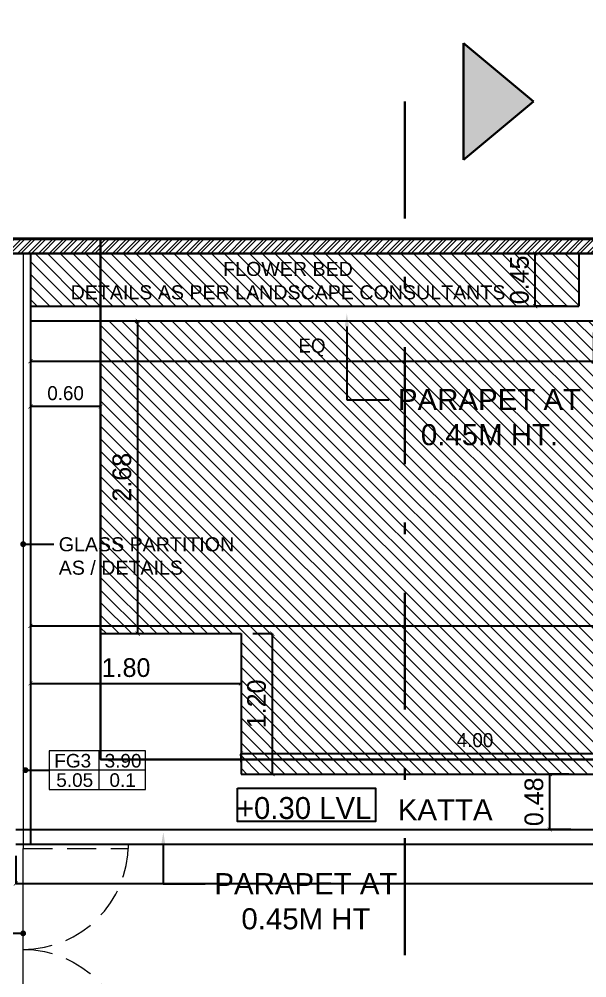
# Model space of a CAD drawing. Header units: metres. Extents: x 494 to 1845, y -666 to 1061.
# Drawn here: x 1502.81 to 1507.67, y 276.76 to 284.95 of the extents above; entities that cross this region are included whole.
import ezdxf
from ezdxf import colors
from ezdxf.entities.mleader import LeaderData, LeaderLine
from ezdxf.math import Vec2, Vec3

# ---------------------------------------------------------------- set-up
doc = ezdxf.new("R2010")
doc.units = ezdxf.units.M
doc.header["$MEASUREMENT"] = 0
for name, pattern in [('1', [0]), ('141011 - Typical Flr Plans -1 - 1.5 & 1-2 BHK_ Kolshet Namrata1$0$HIDDEN', [0.375, 0.25, -0.125]), ('DASHDOTX2', [2, 1, -0.5, 0, -0.5])]:
    doc.linetypes.add(name, pattern=pattern)
doc.layers.get('Defpoints').update_dxf_attribs({"color": 12})
for name, color, linetype, lineweight in [('A-Wall Hatch', 8, 'Continuous', 9), ('ARCHITECTURAL COMMENTS', 2, 'Continuous', 30), ('DIMENSION', 8, 'Continuous', 5), ('VDA-DOOR', 23, 'Continuous', 5), ('VDA-DW TAGS', 4, 'Continuous', 9), ('VDA-HATCH', 8, 'Continuous', 9), ('VDA-WALL', 250, 'Continuous', 25), ('VDA-WINDOW', 5, 'Continuous', 9)]:
    doc.layers.add(name, color=color, linetype=linetype, lineweight=lineweight)
for name, color, linetype in [('PLOT - SURVEY', 1, '1'), ('VDA DIMENSION', 8, 'Continuous'), ('VDA-TEXT', 250, '1'), ('VDA-WALL BELOW', 8, 'Continuous'), ('VDA_ROOF', 250, 'Continuous')]:
    doc.layers.add(name, color=color, linetype=linetype)
doc.styles.add('arial', font='arial.ttf', dxfattribs={"height": 0.3})
doc.styles.add('RS', font='GOTHIC.TTF')
doc.styles.get("Standard").update_dxf_attribs({"font": 'arial.ttf'})
doc.dimstyles.new('SMALL-1', dxfattribs={"dimtxt": 0.16, "dimasz": 0.035, "dimexe": 0, "dimexo": 0.1, "dimgap": 0.05, "dimtad": 1, "dimzin": 0, "dimdsep": 46, "dimtxsty": 'RS', "dimblk": 'DOT', "dimcen": 2.5, "dimclrd": 256, "dimclre": 256, "dimclrt": 5, "dimadec": 0, "dimazin": 0, "dimtfac": 1, "dimtdec": 3, "dimtofl": 0, "dimtmove": 0, "dimatfit": 3, "dimfxl": 0, "dimtolj": 1, "dimtzin": 0, "dimarcsym": 0})

# ---------------------------------------------------------------- blocks, each defined once
blk = doc.blocks.new('zw$ADB1')
at = {"linetype": 'DASHDOTX2', "lineweight": 30}
blk.add_hatch(color=1, dxfattribs=at).paths.add_polyline_path([(0, 0), (0.5, 0.6), (1, 0)])
at = {"color": 1, "linetype": 'DASHDOTX2', "lineweight": 30}
for p, q in [((0, 0), (0.5, 0.6)), ((1, 0), (0.5, 0.6)), ((0, 0), (1, 0))]:
    blk.add_line(p, q, dxfattribs=at)
blk = doc.blocks.new('SADFASDFS')
at = {"color": 1, "linetype": 'DASHDOTX2', "lineweight": 30}
blk.add_line((20.9725, 10.1631), (20.9725, -5.3369), dxfattribs=at)
at = {"color": 1, "linetype": 'DASHDOTX2', "lineweight": 30, "rotation": 270}
blk.add_blockref('zw$ADB1', (21.4725, 10.6631), dxfattribs=at)
blk = doc.blocks.new('afasfdas')
at = {"layer": 'VDA-DOOR', "color": 5, "linetype": '141011 - Typical Flr Plans -1 - 1.5 & 1-2 BHK_ Kolshet Namrata1$0$HIDDEN'}
for p, q in [((-0.038, -0.0007), (-0.038, -0.9)), ((0, -0.0007), (-0.038, -0.0007)), ((0, -0.9), (0, -0.0007)), ((-0.038, -0.9), (0, -0.9))]:
    blk.add_line(p, q, dxfattribs=at)
blk.add_arc((0, 0), 0.9, 180.04247, 270, dxfattribs=at)
blk = doc.blocks.new('_ArchTick')
at = {"color": 0, "linetype": 'ByBlock', "const_width": 0.15}
blk.add_lwpolyline([(-0.5, -0.5), (0.5, 0.5)], dxfattribs=at)
blk = doc.blocks.new('*D89')
at = {"layer": 'Defpoints', "color": 0}
for p in [(1502.7853, 277.8997), (1516.6603, 277.8997), (1516.6603, 277.5637)]:
    blk.add_point(p, dxfattribs=at)
at = {"layer": 'VDA DIMENSION', "lineweight": -2}
for p, q in [((1502.7853, 277.7997), (1502.7853, 277.5637)), ((1516.6603, 277.7997), (1516.6603, 277.5637)), ((1502.7853, 277.5637), (1516.6603, 277.5637))]:
    blk.add_line(p, q, dxfattribs=at)
at = {"layer": 'VDA DIMENSION', "lineweight": -2, "xscale": 0.035, "yscale": 0.035, "zscale": 0.035, "rotation": 180}
blk.add_blockref('_ArchTick', (1502.7853, 277.5637), dxfattribs=at)
at = {"layer": 'VDA DIMENSION', "lineweight": -2, "xscale": 0.035, "yscale": 0.035, "zscale": 0.035}
blk.add_blockref('_ArchTick', (1516.6603, 277.5637), dxfattribs=at)
at = {"layer": 'VDA DIMENSION', "color": 5, "insert": (1509.7228, 277.6978), "char_height": 0.16, "attachment_point": 5, "style": 'RS'}
blk.add_mtext('\\A1;13.88', dxfattribs=at)
blk = doc.blocks.new('*D92')
at = {"layer": 'Defpoints', "color": 0}
for p in [(1503.5103, 282.3747), (1503.5103, 279.6997), (1503.8262, 279.6997)]:
    blk.add_point(p, dxfattribs=at)
at = {"layer": 'VDA DIMENSION', "lineweight": -2}
for p, q in [((1503.6103, 282.3747), (1503.8262, 282.3747)), ((1503.8262, 282.3747), (1503.8262, 279.6997)), ((1503.6103, 279.6997), (1503.8262, 279.6997))]:
    blk.add_line(p, q, dxfattribs=at)
at = {"layer": 'VDA DIMENSION', "lineweight": -2, "xscale": 0.035, "yscale": 0.035, "zscale": 0.035}
for p, rotation in [((1503.8262, 282.3747), 90), ((1503.8262, 279.6997), 270)]:
    blk.add_blockref('_ArchTick', p, dxfattribs=dict(at, rotation=rotation))
at = {"layer": 'VDA DIMENSION', "color": 5, "insert": (1503.6922, 281.0372), "char_height": 0.16, "attachment_point": 5, "rotation": 90, "style": 'RS'}
blk.add_mtext('\\A1;2.68', dxfattribs=at)
blk = doc.blocks.new('*D93')
at = {"layer": 'Defpoints', "color": 0}
for p in [(1502.9103, 279.6997), (1504.7103, 279.6997), (1504.7103, 279.2746)]:
    blk.add_point(p, dxfattribs=at)
at = {"layer": 'VDA DIMENSION', "lineweight": -2}
for p, q in [((1502.9103, 279.5746), (1502.9103, 279.2746)), ((1504.7103, 279.5746), (1504.7103, 279.2746)), ((1502.9103, 279.2746), (1504.7103, 279.2746))]:
    blk.add_line(p, q, dxfattribs=at)
at = {"layer": 'VDA DIMENSION', "lineweight": -2, "xscale": 0.035, "yscale": 0.035, "zscale": 0.035, "rotation": 180}
blk.add_blockref('_ArchTick', (1502.9103, 279.2746), dxfattribs=at)
at = {"layer": 'VDA DIMENSION', "lineweight": -2, "xscale": 0.035, "yscale": 0.035, "zscale": 0.035}
blk.add_blockref('_ArchTick', (1504.7103, 279.2746), dxfattribs=at)
at = {"layer": 'VDA DIMENSION', "color": 5, "insert": (1503.7274, 279.4086), "char_height": 0.16, "attachment_point": 5, "style": 'RS'}
blk.add_mtext('\\A1;1.80', dxfattribs=at)
blk = doc.blocks.new('*D94')
at = {"layer": 'Defpoints', "color": 0}
for p in [(1504.7103, 279.6997), (1504.7103, 278.4997), (1504.9773, 278.4997)]:
    blk.add_point(p, dxfattribs=at)
at = {"layer": 'VDA DIMENSION', "lineweight": -2}
for p, q in [((1504.8103, 279.6997), (1504.9773, 279.6997)), ((1504.9773, 279.6997), (1504.9773, 278.4997)), ((1504.8103, 278.4997), (1504.9773, 278.4997))]:
    blk.add_line(p, q, dxfattribs=at)
at = {"layer": 'VDA DIMENSION', "lineweight": -2, "xscale": 0.035, "yscale": 0.035, "zscale": 0.035}
for p, rotation in [((1504.9773, 279.6997), 90), ((1504.9773, 278.4997), 270)]:
    blk.add_blockref('_ArchTick', p, dxfattribs=dict(at, rotation=rotation))
at = {"layer": 'VDA DIMENSION', "color": 5, "insert": (1504.8433, 279.0997), "char_height": 0.16, "attachment_point": 5, "rotation": 90, "style": 'RS'}
blk.add_mtext('\\A1;1.20', dxfattribs=at)
blk = doc.blocks.new('*D98')
at = {"layer": 'Defpoints', "color": 0}
for p in [(1507.2244, 282.9497), (1507.5978, 282.9497), (1507.5978, 282.4997)]:
    blk.add_point(p, dxfattribs=at)
at = {"layer": 'VDA DIMENSION', "lineweight": -2}
for p, q in [((1507.4978, 282.9497), (1507.2244, 282.9497)), ((1507.2244, 282.4997), (1507.2244, 282.9497)), ((1507.4978, 282.4997), (1507.2244, 282.4997))]:
    blk.add_line(p, q, dxfattribs=at)
at = {"layer": 'VDA DIMENSION', "lineweight": -2, "xscale": 0.035, "yscale": 0.035, "zscale": 0.035}
for p, rotation in [((1507.2244, 282.9497), 90), ((1507.2244, 282.4997), 270)]:
    blk.add_blockref('_ArchTick', p, dxfattribs=dict(at, rotation=rotation))
at = {"layer": 'VDA DIMENSION', "color": 5, "insert": (1507.0904, 282.7247), "char_height": 0.16, "attachment_point": 5, "rotation": 90, "style": 'RS'}
blk.add_mtext('\\A1;0.45', dxfattribs=at)
blk = doc.blocks.new('*D113')
at = {"layer": 'Defpoints', "color": 0}
for p in [(1502.9103, 281.0372), (1516.9103, 281.0372), (1516.9103, 279.7658)]:
    blk.add_point(p, dxfattribs=at)
at = {"layer": 'VDA DIMENSION', "lineweight": -2}
for p, q in [((1502.9103, 280.0658), (1502.9103, 279.7658)), ((1516.9103, 280.0658), (1516.9103, 279.7658)), ((1502.9103, 279.7658), (1516.9103, 279.7658))]:
    blk.add_line(p, q, dxfattribs=at)
at = {"layer": 'VDA DIMENSION', "lineweight": -2, "xscale": 0.035, "yscale": 0.035, "zscale": 0.035, "rotation": 180}
blk.add_blockref('_ArchTick', (1502.9103, 279.7658), dxfattribs=at)
at = {"layer": 'VDA DIMENSION', "lineweight": -2, "xscale": 0.035, "yscale": 0.035, "zscale": 0.035}
blk.add_blockref('_ArchTick', (1516.9103, 279.7658), dxfattribs=at)
at = {"layer": 'VDA DIMENSION', "color": 5, "insert": (1509.458, 279.8999), "char_height": 0.16, "attachment_point": 5, "style": 'RS'}
blk.add_mtext('\\A1;14.00', dxfattribs=at)
blk = doc.blocks.new('_Dot')
at = {"color": 0, "linetype": 'ByBlock', "lineweight": -2}
blk.add_line((-0.5, 0), (-1, 0), dxfattribs=at)
at = {"color": 0, "linetype": 'ByBlock', "const_width": 0.5}
blk.add_lwpolyline([(-0.25, 0, 1), (0.25, 0, 1)], format="xyb", close=True, dxfattribs=at)
blk = doc.blocks.new('fg8')
at = {"layer": 'VDA-DW TAGS'}
for p, q in [((1415.9544, 275.9465), (1415.9544, 276.2774)), ((1416.3492, 276.1119), (1415.5279, 276.1119))]:
    blk.add_line(p, q, dxfattribs=at)
blk.add_lwpolyline([(1416.3492, 276.2774), (1415.5279, 276.2774), (1415.5279, 275.9465), (1416.3492, 275.9465)], close=True, dxfattribs=at)
at = {"layer": 'VDA-DW TAGS', "char_height": 0.11598, "attachment_point": 8, "style": 'arial'}
for s, insert, width in [('FG3', (1415.7281, 276.1326), 0.282293), ('3.90', (1416.1586, 276.1326), 0.401662), ('5.05', (1415.7455, 275.9672), 0.27584), ('0.1', (1416.1547, 275.9672), 0.366174)]:
    blk.add_mtext(s, dxfattribs=dict(at, insert=insert, width=width))
blk = doc.blocks.new('*D132')
at = {"layer": 'Defpoints', "color": 0}
for p in [(1502.9103, 282.3747), (1507.7228, 282.3747), (1507.7228, 282.0299)]:
    blk.add_point(p, dxfattribs=at)
at = {"layer": 'VDA DIMENSION', "lineweight": -2}
for p, q in [((1502.9103, 282.2747), (1502.9103, 282.0299)), ((1507.7228, 282.2747), (1507.7228, 282.0299)), ((1502.9103, 282.0299), (1507.7228, 282.0299))]:
    blk.add_line(p, q, dxfattribs=at)
at = {"layer": 'VDA DIMENSION', "lineweight": -2, "xscale": 0.035, "yscale": 0.035, "zscale": 0.035, "rotation": 180}
blk.add_blockref('_ArchTick', (1502.9103, 282.0299), dxfattribs=at)
at = {"layer": 'VDA DIMENSION', "lineweight": -2, "xscale": 0.035, "yscale": 0.035, "zscale": 0.035}
blk.add_blockref('_ArchTick', (1507.7228, 282.0299), dxfattribs=at)
at = {"layer": 'VDA DIMENSION', "color": 5, "insert": (1505.3166, 282.1462), "char_height": 0.12, "attachment_point": 5, "style": 'RS'}
blk.add_mtext('\\A1;EQ', dxfattribs=at)
blk = doc.blocks.new('*D135')
at = {"layer": 'Defpoints', "color": 0}
for p in [(1502.9103, 282.3747), (1503.5103, 282.3747), (1502.9103, 281.6425)]:
    blk.add_point(p, dxfattribs=at)
at = {"layer": 'VDA DIMENSION', "lineweight": -2}
for p, q in [((1502.9103, 281.9425), (1502.9103, 281.6425)), ((1503.5103, 281.9425), (1503.5103, 281.6425)), ((1503.5103, 281.6425), (1502.9103, 281.6425))]:
    blk.add_line(p, q, dxfattribs=at)
at = {"layer": 'VDA DIMENSION', "lineweight": -2, "xscale": 0.035, "yscale": 0.035, "zscale": 0.035, "rotation": 180}
blk.add_blockref('_ArchTick', (1502.9103, 281.6425), dxfattribs=at)
at = {"layer": 'VDA DIMENSION', "lineweight": -2, "xscale": 0.035, "yscale": 0.035, "zscale": 0.035}
blk.add_blockref('_ArchTick', (1503.5103, 281.6425), dxfattribs=at)
at = {"layer": 'VDA DIMENSION', "color": 5, "insert": (1503.2103, 281.7555), "char_height": 0.12, "attachment_point": 5, "style": 'RS'}
blk.add_mtext('\\A1;0.60', dxfattribs=at)
blk = doc.blocks.new('*D174')
at = {"layer": 'Defpoints', "color": 0}
for p in [(1508.7103, 278.6757), (1504.7103, 278.4997), (1508.7103, 278.4997)]:
    blk.add_point(p, dxfattribs=at)
at = {"layer": 'VDA DIMENSION', "lineweight": -2}
for p, q in [((1504.7103, 278.5997), (1504.7103, 278.6757)), ((1504.7103, 278.6757), (1508.7103, 278.6757)), ((1508.7103, 278.5997), (1508.7103, 278.6757))]:
    blk.add_line(p, q, dxfattribs=at)
at = {"layer": 'VDA DIMENSION', "lineweight": -2, "xscale": 0.035, "yscale": 0.035, "zscale": 0.035, "rotation": 180}
blk.add_blockref('_ArchTick', (1504.7103, 278.6757), dxfattribs=at)
at = {"layer": 'VDA DIMENSION', "lineweight": -2, "xscale": 0.035, "yscale": 0.035, "zscale": 0.035}
blk.add_blockref('_ArchTick', (1508.7103, 278.6757), dxfattribs=at)
at = {"layer": 'VDA DIMENSION', "color": 5, "insert": (1506.7103, 278.7887), "char_height": 0.12, "attachment_point": 5, "style": 'RS'}
blk.add_mtext('\\A1;4.00', dxfattribs=at)
blk = doc.blocks.new('*D230')
at = {"layer": 'Defpoints', "color": 0}
for p in [(1507.611, 278.4997), (1507.3484, 278.0247), (1507.6287, 278.0247)]:
    blk.add_point(p, dxfattribs=at)
at = {"layer": 'VDA DIMENSION', "lineweight": -2}
for p, q in [((1507.511, 278.4997), (1507.3484, 278.4997)), ((1507.3484, 278.4997), (1507.3484, 278.0247)), ((1507.5287, 278.0247), (1507.3484, 278.0247))]:
    blk.add_line(p, q, dxfattribs=at)
at = {"layer": 'VDA DIMENSION', "lineweight": -2, "xscale": 0.035, "yscale": 0.035, "zscale": 0.035}
for p, rotation in [((1507.3484, 278.4997), 90), ((1507.3484, 278.0247), 270)]:
    blk.add_blockref('_ArchTick', p, dxfattribs=dict(at, rotation=rotation))
at = {"layer": 'VDA DIMENSION', "color": 5, "insert": (1507.2144, 278.2622), "char_height": 0.16, "attachment_point": 5, "rotation": 90, "style": 'RS'}
blk.add_mtext('\\A1;0.48', dxfattribs=at)
blk = doc.blocks.new('DFSDFASDFASD')
at = {"layer": 'VDA_ROOF', "color": 5, "lineweight": 30, "ltscale": 4}
for points in [[(43.72, 7.8762), (16.8656, 4.45), (-16.85, 4.45), (-16.85, -6.375), (7.45, -6.375), (7.45, -7.275), (43.72, -7.275), (43.72, -3.7999), (45.045, -3.7999), (45.045, 0.8251), (43.72, 0.8251)], [(12.8, 0), (0, 0), (0, 4.45), (12.8, 4.45)]]:
    blk.add_lwpolyline(points, close=True, dxfattribs=at)

msp = doc.modelspace()

# ---------------------------------------------------------------- hatches: boundary and pattern name
at = {"layer": 'A-Wall Hatch'}
h = msp.add_hatch(dxfattribs=at)
h.set_pattern_fill('ANSI31', color=62, scale=0.61, angle=270)
h.set_pattern_definition([(315, (87.54308, 2.66939), (0.053916892, 0.053916892), [])])
h.paths.add_polyline_path([(1502.9103, 282.9497), (1502.9103, 282.4997), (1507.5978, 282.4997), (1507.5978, 282.9497)])
h.paths.add_polyline_path([(1511.8478, 282.9497), (1511.8478, 282.4997), (1516.9103, 282.4997), (1516.9103, 282.9497)])
h = msp.add_hatch(dxfattribs=at)
h.set_pattern_fill('ANSI31', color=62, scale=0.61, angle=270)
h.set_pattern_definition([(315, (1591.053384, 281.16906), (0.05391689, 0.05391689), [])])
h.paths.add_polyline_path([(1503.5103, 282.3747), (1507.7228, 282.3747), (1507.7228, 281.7497), (1511.7228, 281.7497), (1511.7228, 282.3747), (1516.3103, 282.3747), (1516.3103, 279.6997), (1515.1103, 279.6997), (1515.1103, 278.4997), (1511.1103, 278.4997), (1511.1103, 278.7997), (1508.7103, 278.7997), (1508.7103, 278.4997), (1504.7103, 278.4997), (1504.7103, 279.6997), (1503.5103, 279.6997)])
at = {"layer": 'VDA-HATCH'}
h = msp.add_hatch(dxfattribs=at)
h.set_pattern_fill('ANSI32', color=256, scale=0.17)
h.set_pattern_definition([(45, (87.54308, 2.66939), (-0.0450780573, 0.0450780573), []), (45, (87.573134, 2.66939), (-0.0450780573, 0.0450780573), [])])
h.paths.add_polyline_path([(1539.2103, 285.3516), (1539.2092, 285.4775), (1520.3759, 283.0747), (1489.6603, 283.0747), (1489.6603, 282.9497), (1520.3839, 282.9497)])
h.paths.add_polyline_path([(1501.9103, 272.5497), (1501.9103, 272.6747), (1502.7853, 272.6747), (1502.7853, 276.0997), (1502.8478, 276.0997), (1502.9103, 276.0997), (1502.9103, 272.6747), (1503.5103, 272.6747), (1503.5103, 272.5497)])
h.paths.add_polyline_path([(1507.8353, 272.5497), (1507.8353, 272.6747), (1508.4353, 272.6747), (1508.4353, 276.0997), (1508.5603, 276.0997), (1508.5603, 272.6747), (1509.1603, 272.6747), (1509.1603, 272.5497)])
h.paths.add_polyline_path([(1505.0103, 272.5497), (1505.0103, 272.6747), (1505.6103, 272.6747), (1505.6103, 276.0997), (1505.7353, 276.0997), (1505.7353, 272.6747), (1506.3353, 272.6747), (1506.3353, 272.5497)])
h.paths.add_polyline_path([(1510.6603, 272.5497), (1510.6603, 272.6747), (1511.2603, 272.6747), (1511.2603, 276.0997), (1511.3853, 276.0997), (1511.3853, 272.5497)])
h.paths.add_polyline_path([(1544.2803, 281.8623), (1544.2803, 281.9498), (1545.0053, 281.9498), (1545.0053, 281.8248), (1544.4053, 281.8248), (1544.4053, 280.6248), (1544.2803, 280.6248)])
h.paths.add_polyline_path([(1541.4739, 285.7664), (1542.4286, 285.8882), (1542.6022, 285.9104), (1542.6287, 285.9138), (1543.4823, 286.0227), (1543.4981, 285.8987), (1541.4897, 285.6424)])
h.paths.add_polyline_path([(1546.8053, 286.4466), (1546.9303, 286.4466), (1546.9303, 281.5248), (1546.8053, 281.5248)])
h.paths.add_polyline_path([(1545.2678, 286.2505), (1545.2836, 286.1265), (1546.8053, 286.3206), (1546.8053, 286.4466)])
h.paths.add_polyline_path([(1524.4853, 272.0497), (1524.4853, 275.0747), (1524.6103, 275.0747), (1524.6103, 272.0497)])
h.paths.add_polyline_path([(1524.3353, 275.9747), (1524.3353, 276.0997), (1526.9853, 276.0997), (1526.9853, 275.9747)])
h.paths.add_polyline_path([(1526.9853, 273.7997), (1527.1103, 273.7997), (1527.1103, 271.6497), (1526.9853, 271.6497)])
h.paths.add_polyline_path([(1545.7553, 281.8248), (1545.7553, 281.9498), (1546.8053, 281.9498), (1546.8053, 281.8248)])
h.paths.add_polyline_path([(1525.9603, 273.5247), (1526.9853, 273.5247), (1526.9853, 273.6497), (1525.9603, 273.6497)])
h.paths.add_polyline_path([(1511.2603, 271.6497), (1511.2603, 271.7747), (1512.0166, 271.7747), (1512.0166, 271.6497)])
h.paths.add_polyline_path([(1513.5166, 271.6497), (1513.5166, 271.7747), (1514.7791, 271.7747), (1514.7791, 271.6497)])
h.paths.add_polyline_path([(1511.2603, 272.5497), (1511.2603, 271.7747), (1511.3853, 271.7747), (1511.3853, 272.5497)])
h.paths.add_polyline_path([(1523.7353, 273.0747), (1524.4853, 273.0747), (1524.4853, 273.1997), (1523.7353, 273.1997)])
h.paths.add_polyline_path([(1539.2103, 285.4776), (1539.2103, 285.3516), (1539.7042, 285.4146), (1539.6884, 285.5386)])
h.paths.add_polyline_path([(1525.9603, 272.0497), (1525.9603, 272.7747), (1526.0853, 272.7747), (1526.0853, 272.0497)])
h.paths.add_polyline_path([(1523.8853, 274.6975), (1524.4853, 274.6975), (1524.4853, 274.8225), (1523.8853, 274.8225)])
h.paths.add_polyline_path([(1524.0353, 272.0497), (1524.0353, 272.1747), (1524.4853, 272.1747), (1524.4853, 272.0497)])
h.paths.add_polyline_path([(1522.9853, 272.0497), (1522.9853, 272.1747), (1523.4353, 272.1747), (1523.4353, 272.0497)])
h.paths.add_polyline_path([(1536.5353, 281.5248), (1536.6603, 281.5248), (1536.6603, 281.9498), (1536.5353, 281.9498), (1536.5353, 281.5248)])
h.paths.add_polyline_path([(1539.0853, 281.5248), (1539.0853, 281.9498), (1539.2103, 281.9498), (1539.2103, 281.5248)])
h.paths.add_polyline_path([(1541.9053, 281.5248), (1541.9053, 281.9498), (1542.0303, 281.9498), (1542.0303, 281.5248), (1541.9053, 281.5248)])
h.paths.add_polyline_path([(1525.9603, 272.0497), (1525.5853, 272.0497), (1525.5853, 272.1747), (1525.9603, 272.1747)])
h.paths.add_polyline_path([(1524.6103, 272.0497), (1524.6103, 272.1747), (1524.9853, 272.1747), (1524.9853, 272.0497)])
h.paths.add_polyline_path([(1546.8053, 280.6248), (1546.9303, 280.6248), (1546.9303, 280.9248), (1546.8053, 280.9248)])
h.paths.add_polyline_path([(1526.0853, 272.0497), (1526.0853, 272.1747), (1526.2353, 272.1747), (1526.2353, 272.0497)])
h.paths.add_polyline_path([(1526.9853, 272.0497), (1526.8353, 272.0497), (1526.8353, 272.1747), (1526.9853, 272.1747)])
h.paths.add_polyline_path([(1516.2791, 271.7747), (1516.2791, 271.6497), (1522.9853, 271.6497), (1522.9853, 276.0997), (1518.2353, 276.0997), (1518.2353, 275.9747), (1522.8603, 275.9747), (1522.8603, 271.7747), (1517.0353, 271.7747), (1517.0353, 276.0997), (1516.9103, 276.0997), (1516.9103, 271.7747)])
h.paths.add_polyline_path([(1489.6603, 272.6747), (1490.1426, 272.6747), (1490.1426, 272.5497), (1489.6603, 272.5497)])
h.paths.add_polyline_path([(1491.3426, 272.5497), (1491.3426, 272.6747), (1494.5853, 272.6747), (1494.5853, 272.5497)])
h.paths.add_polyline_path([(1495.7853, 272.6747), (1499.028, 272.6747), (1499.028, 272.5497), (1495.7853, 272.5497)])
h.paths.add_polyline_path([(1500.5853, 276.0997), (1500.7103, 276.0997), (1500.7103, 272.5497), (1500.228, 272.5497), (1500.228, 272.6747), (1500.5853, 272.6747)])

# ---------------------------------------------------------------- linework, layer by layer
at = {"color": 105, "lineweight": 30}
msp.add_lwpolyline([(1486.6603, 282.8747), (1489.7853, 282.8747), (1489.7853, 282.9497), (1520.3839, 282.9497), (1539.0853, 285.3357)], dxfattribs=at)
at = {"layer": 'PLOT - SURVEY', "color": 250, "linetype": 'Continuous', "lineweight": 40}
msp.add_line((1466.2433, 283.0747), (1520.3759, 283.0747), dxfattribs=at)
at = {"layer": 'VDA-TEXT', "color": 18, "true_color": 0x000000}
msp.add_lwpolyline([(1504.6791, 278.3796), (1505.8603, 278.3796), (1505.8603, 278.0947), (1504.6791, 278.0947)], close=True, dxfattribs=at)
at = {"layer": 'VDA-WALL'}
for p, q in [((1467.2333, 283.0747), (1520.3759, 283.0747)), ((1489.6603, 282.9497), (1520.3839, 282.9497))]:
    msp.add_line(p, q, dxfattribs=at)
at = {"layer": 'VDA-WALL BELOW'}
for p, q in [((1502.9103, 282.9497), (1502.9103, 277.8997)), ((1507.5978, 282.9497), (1507.5978, 282.4997)), ((1502.9103, 282.4997), (1507.5978, 282.4997)), ((1502.9103, 282.3747), (1507.7228, 282.3747)), ((1503.5103, 282.3747), (1503.5103, 279.6997)), ((1503.5103, 279.6997), (1504.7103, 279.6997)), ((1504.7103, 279.6997), (1504.7103, 278.4997)), ((1504.7103, 278.4997), (1515.1103, 278.4997)), ((1502.7853, 278.0247), (1508.7103, 278.0247)), ((1502.7853, 277.8997), (1517.0353, 277.8997))]:
    msp.add_line(p, q, dxfattribs=at)
at = {"layer": 'VDA-WINDOW'}
for p, q in [((1502.8478, 282.9497), (1502.8478, 277.8997)), ((1502.8478, 276.1376), (1502.8478, 277.8617))]:
    msp.add_line(p, q, dxfattribs=at)

# ---------------------------------------------------------------- block references
msp.add_blockref('DFSDFASDFASD', (1503.5103, 278.6247))
at = {"layer": 'ARCHITECTURAL COMMENTS'}
msp.add_blockref('SADFASDFS', (1485.1385, 274.0869), dxfattribs=at)
at = {"layer": 'VDA-DOOR', "color": 192, "rotation": 90}
msp.add_blockref('afasfdas', (1502.8471, 277.8997), dxfattribs=at)
at = {"layer": 'VDA-DOOR', "color": 192, "xscale": -1, "rotation": 89.99999999999991}
msp.add_blockref('afasfdas', (1502.8471, 276.0997), dxfattribs=at)
at = {"layer": 'VDA-DW TAGS', "color": 192}
msp.add_blockref('fg8', (87.5431, 2.421), dxfattribs=at)

# ---------------------------------------------------------------- texts
at = {"layer": 'VDA-TEXT'}
for s, insert, char_height, width, attachment_point, style in [('\\pi1.36857;{\\fArial|b0|i0|c0|p34;FLOWER BED }\\P\\pi0.06461;{\\fArial|b0|i0|c0|p34;DETAILS AS PER LANDSCAPE CONSULTANTS}', (1503.189, 282.8785), 0.12, 3.850372, 1, 'RS'), ('{\\fArial|b0|i0|c0|p34;GLASS PARTITION^JAS / DETAILS}', (1503.1519, 280.524), 0.12, 2.007073, 1, 'RS'), ('KATTA', (1506.4555, 278.1945), 0.18, 4.378113, 5, 'arial')]:
    msp.add_mtext(s, dxfattribs=dict(at, insert=insert, char_height=char_height, width=width, attachment_point=attachment_point, style=style))
at = {"layer": 'VDA-TEXT', "color": 1, "insert": (1504.3177, 278.3026), "char_height": 0.1875, "width": 1.882427, "attachment_point": 1, "rotation": 0, "style": 'RS'}
msp.add_mtext('\\pi0.35673;+0.30 LVL', dxfattribs=at)

# ---------------------------------------------------------------- dimensions: what is measured, and where the dimension line sits
at = {"layer": 'VDA DIMENSION'}
for base, p1, p2, angle, override, picture, middle, dimtype in [((1507.2244, 282.9497), (1507.5978, 282.4997), (1507.5978, 282.9497), 90, {"dimblk": 'ArchTick', "dimarcsym": 1}, '*D98', (1507.2244, 282.7247), 160), ((1502.9103, 281.6425), (1503.5103, 282.3747), (1502.9103, 282.3747), 180, {"dimtxt": 0.12, "dimblk": 'ArchTick', "dimarcsym": 1}, '*D135', (1503.2103, 281.6425), 161), ((1507.3483804522, 278.0246733825), (1507.6110024202, 278.4996733825), (1507.6287069037, 278.0246733825), 90, {"dimblk": 'ArchTick', "dimarcsym": 1}, '*D230', (1507.3483804522, 278.2621733825), 160)]:
    dim = msp.add_linear_dim(base=base, p1=p1, p2=p2, angle=angle, dimstyle='SMALL-1', override=override, dxfattribs=at)
    dim.commit()
    dim.dimension.update_dxf_attribs({"geometry": picture, "text_midpoint": middle, "dimtype": dimtype})
dim = msp.add_linear_dim(base=(1507.7228, 282.0299), p1=(1502.9103, 282.3747), p2=(1507.7228, 282.3747), angle=0, text='EQ', dimstyle='SMALL-1', override={"dimtxt": 0.12, "dimblk": 'ArchTick', "dimarcsym": 1}, dxfattribs=at)
dim.commit()
dim.dimension.update_dxf_attribs({"geometry": '*D132', "text_midpoint": (1505.3166, 282.0299), "dimtype": 161})
for base, p1, p2, picture, middle in [((1503.8262120067, 279.6996733825), (1503.5103020451, 282.3746733825), (1503.5103020451, 279.6996733825), '*D92', (1503.6921875335, 281.0371733825)), ((1504.9773, 278.4997), (1504.7103, 279.6997), (1504.7103, 278.4997), '*D94', (1504.8433, 279.0997))]:
    dim = msp.add_linear_dim(base=base, p1=p1, p2=p2, angle=90, dimstyle='SMALL-1', override={"dimblk": 'ArchTick', "dimarcsym": 1}, dxfattribs=at)
    dim.commit()
    dim.dimension.update_dxf_attribs({"geometry": picture, "text_midpoint": middle})
for base, p1, p2, picture, middle in [((1516.9103, 279.7658), (1502.9103, 281.0372), (1516.9103, 281.0372), '*D113', (1509.458, 279.7658)), ((1504.7103, 279.2746), (1502.9103, 279.6997), (1504.7103, 279.6997), '*D93', (1503.7274, 279.2746))]:
    dim = msp.add_linear_dim(base=base, p1=p1, p2=p2, dimstyle='SMALL-1', override={"dimblk": 'ArchTick', "dimarcsym": 1}, dxfattribs=at)
    dim.commit()
    dim.dimension.update_dxf_attribs({"geometry": picture, "text_midpoint": middle, "dimtype": 160})
dim = msp.add_aligned_dim(p1=(1504.7103, 278.4997), p2=(1508.7103, 278.4997), distance=0.176, dimstyle='SMALL-1', override={"dimtxt": 0.12, "dimblk": 'ArchTick', "dimarcsym": 1}, dxfattribs=at)
dim.commit()
dim.dimension.update_dxf_attribs({"geometry": '*D174', "text_midpoint": (1506.7103, 278.7887)})
dim = msp.add_linear_dim(base=(1516.6603020452, 277.5637277384), p1=(1502.7853020452, 277.8996733825), p2=(1516.6603020452, 277.8996733825), dimstyle='SMALL-1', override={"dimblk": 'ArchTick', "dimarcsym": 1}, dxfattribs=at)
dim.commit()
dim.dimension.update_dxf_attribs({"geometry": '*D89', "text_midpoint": (1509.7228020452, 277.6977522115)})

# ---------------------------------------------------------------- leaders
at = {"layer": 'DIMENSION'}
for points in [[(1502.8671, 278.5329), (1503.071, 278.5329)], [(1502.8478, 277.137), (1502.5618, 277.137)]]:
    msp.add_leader(points, dimstyle='SMALL-1', override={"dimasz": 0.05, "dimclrd": 4, "dimldrblk": 'Dot'}, dxfattribs=at)
at = {"layer": 'VDA-DW TAGS', "color": 192}
msp.add_leader([(1502.8478, 280.4648), (1503.1101, 280.4643)], dimstyle='SMALL-1', override={"dimasz": 0.05, "dimclrd": 250, "dimldrblk": 'Dot'}, dxfattribs=at)
at = {"layer": 'VDA-TEXT'}
ml = msp.add_multileader_mtext('Standard', dxfattribs=at)
ml.set_content('PARAPET AT \\P0.45M HT.', color=256)
ml.set_leader_properties()
ml.build(insert=Vec2(0, 0))
ml.multileader.update_dxf_attribs({"dogleg_length": 0.7876, "arrow_head_size": 0.11})
ctx = ml.context
ctx.base_point, ctx.char_height, ctx.arrow_head_size, ctx.landing_gap_size, ctx.plane_origin = Vec3(1505.9738, 281.6998), 0.18, 0.11, 0.09, Vec3(1505.6147, 282.715)
ctx.text_align_type = 1
notes = []
notes.append((ctx, [(0, (1, 1, 0), (1505.6147, 281.6998), (1, 0), 0.3591, [(0, [(1505.6147, 282.4376)], 0, [])])]))
ctx.mtext.insert, ctx.mtext.alignment, ctx.mtext.flow_direction = Vec3(1506.8341, 281.7914), 2, 5
ml = msp.add_multileader_mtext('Standard', dxfattribs=at)
ml.set_content('PARAPET AT 0.45M HT', color=256)
ml.set_leader_properties()
ml.build(insert=Vec2(0, 0))
ml.multileader.update_dxf_attribs({"dogleg_length": 0.3591, "arrow_head_size": 0.11})
ctx = ml.context
ctx.base_point, ctx.char_height, ctx.arrow_head_size, ctx.landing_gap_size, ctx.plane_origin = Vec3(1504.4047, 277.5602), 0.18, 0.11, 0.09, Vec3(1504.0456, 278.0026)
ctx.text_align_type = 1
notes.append((ctx, [(0, (1, 1, 0), (1504.0456, 277.5602), (1, 0), 0.3591, [(0, [(1504.0456, 278.0026)], 0, [])])]))
ctx.mtext.insert, ctx.mtext.width, ctx.mtext.alignment, ctx.mtext.flow_direction = Vec3(1505.265, 277.6518), 1.76738, 2, 5
for ctx, leaders in notes:
    for number, flags, end, landing, length, lines in leaders:
        leader = LeaderData()
        leader.index, (leader.has_last_leader_line, leader.has_dogleg_vector, leader.attachment_direction) = number, flags
        leader.last_leader_point, leader.dogleg_vector, leader.dogleg_length = Vec3(end), Vec3(landing), length
        for number, points, colour, breaks in lines:
            line = LeaderLine()
            line.index, line.vertices, line.color, line.breaks = number, Vec3.list(points), colors.encode_raw_color(colour), breaks
            leader.lines.append(line)
        ctx.leaders.append(leader)

doc.saveas('drawing.dxf')
